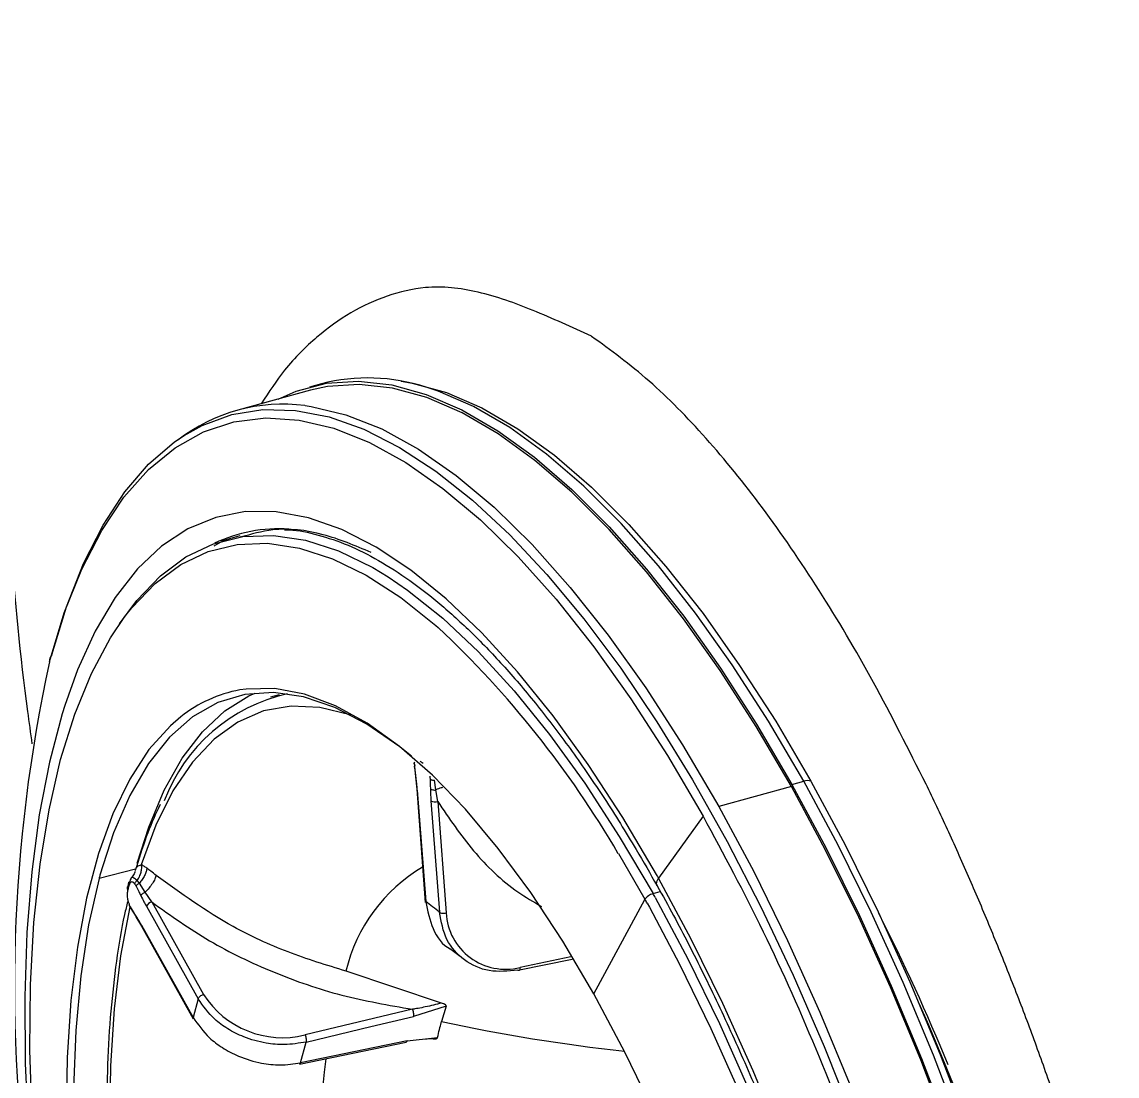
# Model space of a CAD drawing. Extents: x 943 to 1030, y 781 to 934.
# Drawn here: x 994.455 to 996.99, y 842.3 to 844.742 of the extents above; entities that cross this region are included whole.
import ezdxf

# ---------------------------------------------------------------- set-up
doc = ezdxf.new("R2010")
doc.units = 0
doc.header["$MEASUREMENT"] = 0
doc.layers.add('1', color=4, linetype='Continuous')

# ---------------------------------------------------------------- blocks, each defined once
blk = doc.blocks.new('AIRA')
at = {"layer": '1', "color": 3, "linetype": 'Continuous', "lineweight": 25}
for p, q in [((51.9451, 40.7228), (51.7769, 40.6769)), ((51.9705, 40.7379), (51.943, 40.7304)), ((51.7818, 40.3861), (51.7394, 40.3736)), ((51.7223, 40.3624), (51.742, 40.3744)), ((51.8729, 40.0174), (51.8529, 40.0119)), ((52.1853, 39.8596), (52.1857, 39.8518)), ((52.1857, 39.8518), (52.1885, 39.8277)), ((52.1885, 39.828), (52.1913, 39.7995)), ((52.2358, 39.7973), (52.2324, 39.8199)), ((53.0584, 39.8053), (52.8902, 39.7594)), ((53.0597, 39.8101), (53.0872, 39.8176)), ((52.1913, 39.7988), (52.1913, 39.7995)), ((52.1913, 39.7988), (52.211, 39.5369)), ((52.1925, 39.7968), (52.212, 39.5387)), ((52.2398, 39.7708), (52.2358, 39.7973)), ((52.2242, 39.7721), (52.2437, 39.514)), ((52.2398, 39.7708), (52.2592, 39.5127)), ((52.8543, 39.7363), (52.751, 39.5929)), ((52.6579, 39.6498), (52.7195, 39.5441)), ((51.5406, 39.614), (51.4559, 39.5923)), ((51.5241, 39.5812), (51.5216, 39.5717)), ((51.5493, 39.5817), (51.5438, 39.5875)), ((51.5629, 39.5609), (51.5493, 39.5817)), ((51.5779, 39.5379), (51.5629, 39.5609)), ((52.7383, 39.5572), (52.7551, 39.562)), ((51.5257, 39.5296), (51.5293, 39.5229)), ((51.5271, 39.5263), (51.5287, 39.5242)), ((51.5657, 39.5279), (51.6853, 39.3139)), ((51.5779, 39.5379), (51.6975, 39.3239)), ((52.6015, 39.3251), (52.7195, 39.544)), ((52.7245, 39.5352), (52.7297, 39.5258)), ((51.5292, 39.523), (51.5414, 39.5035)), ((51.5412, 39.5037), (51.5542, 39.4819)), ((51.554, 39.4846), (51.6736, 39.2707)), ((51.5542, 39.4817), (51.6739, 39.2677)), ((52.4254, 39.3799), (52.5513, 39.4057)), ((52.5483, 39.4106), (52.4303, 39.3864)), ((52.2489, 39.3039), (52.0275, 39.3778)), ((51.6853, 39.3139), (51.6736, 39.2707)), ((52.2591, 39.2967), (52.1841, 39.273)), ((52.2591, 39.2967), (52.2487, 39.2614)), ((52.1815, 39.2894), (51.9326, 39.23)), ((52.085, 39.2494), (52.1841, 39.273)), ((51.9353, 39.2136), (52.085, 39.2494)), ((52.1687, 39.216), (52.2395, 39.224)), ((52.2043, 39.2201), (52.2267, 39.2214)), ((51.9199, 39.1624), (52.1671, 39.2133)), ((52.1687, 39.216), (51.9222, 39.1652)), ((51.9222, 39.1652), (51.9353, 39.2136))]:
    blk.add_line(p, q, dxfattribs=at)
at = {"layer": '1', "color": 3, "linetype": 'Continuous', "lineweight": 25, "flags": 128}
for points in [[(51.8706, 40.7025), (51.912, 40.7205), (51.9825, 40.739), (52.0565, 40.7439), (52.1336, 40.7354), (52.2133, 40.7133), (52.2953, 40.6778), (52.3791, 40.6292), (52.4642, 40.5676), (52.5503, 40.4934), (52.6368, 40.407), (52.7232, 40.3089), (52.8092, 40.1995), (52.8943, 40.0795), (52.9779, 39.9495), (53.0597, 39.8101)], [(52.1549, 40.744), (52.1805, 40.7397), (52.2599, 40.7177), (52.3417, 40.6824), (52.4252, 40.6339), (52.5101, 40.5725), (52.5958, 40.4986), (52.682, 40.4124), (52.7682, 40.3146), (52.8539, 40.2056), (52.9387, 40.0859), (53.0221, 39.9563), (53.1036, 39.8174)], [(53.0584, 39.8053), (52.9769, 39.9442), (52.8935, 40.0739), (52.8087, 40.1935), (52.723, 40.3026), (52.6368, 40.4004), (52.5505, 40.4866), (52.4648, 40.5605), (52.3799, 40.6219), (52.2963, 40.6704), (52.2146, 40.7058), (52.1351, 40.7278), (52.0582, 40.7363), (51.9845, 40.7314), (51.9451, 40.7228)], [(53.0872, 39.8176), (53.0054, 39.957), (52.9217, 40.087), (52.8367, 40.207), (52.7507, 40.3164), (52.6642, 40.4145), (52.5778, 40.5009), (52.4917, 40.5751), (52.4066, 40.6367), (52.3228, 40.6854), (52.2408, 40.7208), (52.2128, 40.73)], [(51.6527, 40.618), (51.6949, 40.6414), (51.7632, 40.6665), (51.8351, 40.6782), (51.9103, 40.6764), (51.9883, 40.6612), (52.0688, 40.6325), (52.1513, 40.5907), (52.2354, 40.5358), (52.3206, 40.4683), (52.4064, 40.3884), (52.4925, 40.2965), (52.5783, 40.1933), (52.6634, 40.0791), (52.7473, 39.9547), (52.8297, 39.8207), (52.9099, 39.6777), (52.9877, 39.5267), (53.0627, 39.3683), (53.1343, 39.2034), (53.2022, 39.0329)], [(51.9326, 40.6873), (51.9465, 40.6854), (52.0273, 40.6663), (52.1105, 40.6332), (52.1957, 40.5862), (52.2823, 40.5257), (52.3701, 40.4519), (52.4583, 40.3654), (52.5466, 40.2664), (52.6344, 40.1557), (52.7213, 40.0338), (52.8067, 39.9015), (52.8902, 39.7594)], [(51.3408, 40.0941), (51.3753, 40.2072), (51.4158, 40.3087), (51.462, 40.3983), (51.5136, 40.4752), (51.5703, 40.5392), (51.6319, 40.5898), (51.6979, 40.6267), (51.768, 40.6498), (51.8419, 40.6589), (51.9191, 40.654), (51.9991, 40.6351), (52.0816, 40.6022), (52.166, 40.5557), (52.2519, 40.4957), (52.3388, 40.4226), (52.4263, 40.3368), (52.5138, 40.2388), (52.6008, 40.1291), (52.6869, 40.0083), (52.7716, 39.8771), (52.8543, 39.7363)], [(51.3466, 40.1104), (51.3805, 40.2217), (51.4201, 40.322), (51.4651, 40.4107), (51.5154, 40.4874), (51.5707, 40.5516), (51.6306, 40.6031), (51.6527, 40.618)], [(52.7462, 39.6015), (52.668, 39.7336), (52.588, 39.8563), (52.5067, 39.969), (52.4246, 40.0709), (52.3421, 40.1614), (52.2597, 40.24), (52.1779, 40.3063), (52.0972, 40.3599), (52.018, 40.4005), (51.9409, 40.4277), (51.8662, 40.4415), (51.7945, 40.4419), (51.726, 40.4286), (51.6613, 40.402), (51.6007, 40.3621), (51.5445, 40.3091), (51.4931, 40.2433), (51.4468, 40.1652), (51.4059, 40.0752), (51.3764, 39.9927)], [(51.5034, 40.1818), (51.5431, 40.2362), (51.5978, 40.2934), (51.6571, 40.3373), (51.7208, 40.3676), (51.7884, 40.3842), (51.8595, 40.3869), (51.9337, 40.3757), (52.0105, 40.3508), (52.0894, 40.3122), (52.1252, 40.2905)], [(51.5158, 40.1989), (51.5315, 40.219), (51.5859, 40.2758), (51.6449, 40.3194), (51.7082, 40.3496), (51.7753, 40.366), (51.846, 40.3687), (51.9197, 40.3576), (51.9961, 40.3328), (52.0745, 40.2945), (52.1546, 40.2428), (52.2358, 40.1781), (52.2412, 40.1734)], [(52.1252, 40.2905), (52.17, 40.2601), (52.2517, 40.195), (52.3341, 40.1172), (52.4167, 40.0272), (52.4989, 39.9256), (52.5802, 39.8129), (52.6602, 39.6898), (52.7383, 39.5572)], [(51.3007, 39.0373), (51.2958, 39.1951), (51.2973, 39.3463), (51.3052, 39.4901), (51.3195, 39.6254), (51.3401, 39.7515), (51.3668, 39.8676), (51.3995, 39.9731), (51.4381, 40.0671), (51.4821, 40.1493), (51.5158, 40.1989)], [(52.6015, 39.3251), (52.5293, 39.4472), (52.4552, 39.5597), (52.3799, 39.6617), (52.3039, 39.7526), (52.2276, 39.8315), (52.1517, 39.8981), (52.0768, 39.9517), (52.0033, 39.9921), (51.9317, 40.0189), (51.8627, 40.0319), (51.7966, 40.0311), (51.7817, 40.0289)], [(52.179, 39.8756), (52.1521, 39.8971), (52.0761, 39.9496), (52.0017, 39.9882), (51.9294, 40.0127), (51.8598, 40.0227), (51.7935, 40.0183), (51.7309, 39.9996), (51.6725, 39.9665), (51.6188, 39.9194), (51.5701, 39.8587), (51.5268, 39.7848), (51.4893, 39.6982), (51.4579, 39.5997)], [(51.5442, 39.6275), (51.5708, 39.7112), (51.6068, 39.7969), (51.6483, 39.8707), (51.695, 39.9319), (51.7467, 39.9802), (51.8028, 40.0152), (51.8169, 40.0216)], [(51.3764, 39.9927), (51.3706, 39.9739), (51.341, 39.8617), (51.3175, 39.7394), (51.3, 39.6077), (51.2888, 39.4674), (51.2838, 39.3193), (51.2852, 39.1642), (51.2928, 39.003), (51.3067, 38.8368), (51.3268, 38.6664), (51.353, 38.4929), (51.385, 38.3173), (51.4228, 38.1405), (51.4661, 37.9638), (51.5146, 37.788), (51.5681, 37.6142), (51.6262, 37.4434), (51.6886, 37.2767), (51.755, 37.1149), (51.8249, 36.9591), (51.898, 36.8102), (51.9738, 36.669)], [(52.0393, 39.9703), (52.037, 39.9711), (51.9671, 39.9884), (51.9002, 39.9915), (51.8368, 39.9802), (51.7773, 39.9546), (51.7221, 39.9151), (51.6718, 39.8618), (51.6267, 39.7952), (51.5872, 39.7159), (51.5535, 39.6243)], [(51.6453, 39.9668), (51.621, 39.946), (51.5714, 39.8907), (51.5269, 39.8226), (51.4878, 39.7422), (51.4544, 39.65), (51.427, 39.5467), (51.4056, 39.433), (51.3906, 39.3097), (51.3819, 39.1778), (51.3797, 39.0382)], [(53.4239, 38.999), (53.3578, 39.1723), (53.2878, 39.3405), (53.2143, 39.5027), (53.1377, 39.6579), (53.0584, 39.8053)], [(53.0597, 39.8101), (53.1392, 39.6622), (53.2161, 39.5066), (53.2898, 39.344), (53.36, 39.1753), (53.4263, 39.0014)], [(53.4538, 39.0089), (53.3875, 39.1828), (53.3173, 39.3515), (53.2435, 39.5141), (53.1667, 39.6697), (53.0872, 39.8176)], [(53.1036, 39.8174), (53.1829, 39.67), (53.2595, 39.5148), (53.333, 39.3527), (53.403, 39.1846), (53.4691, 39.0112)], [(52.8902, 39.7594), (52.9714, 39.6083), (53.0497, 39.4491), (53.1247, 39.2828), (53.1961, 39.1101), (53.2634, 38.9321), (53.3262, 38.7498), (53.3841, 38.5642), (53.437, 38.3763), (53.4844, 38.1872), (53.5261, 37.998), (53.5618, 37.8096), (53.5915, 37.6232), (53.6148, 37.4398), (53.6317, 37.2604), (53.6421, 37.0861), (53.6458, 36.9177), (53.643, 36.7563), (53.6336, 36.6027), (53.6177, 36.4578), (53.5953, 36.3225), (53.5666, 36.1974)], [(51.4559, 39.5923), (51.4317, 39.4847), (51.4136, 39.3672), (51.4018, 39.2406), (51.3964, 39.106)], [(53.0362, 38.9852), (52.9698, 39.1469), (52.8999, 39.3027), (52.8268, 39.4516), (52.751, 39.5929)], [(51.5271, 39.5263), (51.5056, 39.4132), (51.4905, 39.2901), (51.482, 39.1582), (51.4802, 39.0184), (51.485, 38.8718), (51.4965, 38.7194), (51.5145, 38.5625), (51.5389, 38.4023), (51.5695, 38.24), (51.6061, 38.0768), (51.6484, 37.914)], [(52.7297, 39.5258), (52.7997, 39.3941), (52.872, 39.2452), (52.9411, 39.0895), (53.0066, 38.9278), (53.0679, 38.7612), (53.1248, 38.5906), (53.1769, 38.4173), (53.2238, 38.2421), (53.2654, 38.0662), (53.3012, 37.8907), (53.3312, 37.7166), (53.3551, 37.545), (53.3728, 37.377), (53.3841, 37.2136), (53.389, 37.0558), (53.3876, 36.9046), (53.3796, 36.7608), (53.3653, 36.6255), (53.3448, 36.4994), (53.318, 36.3832), (53.2864, 36.2809)], [(52.7433, 39.5483), (52.8189, 39.4064), (52.8917, 39.2566), (52.9613, 39.0999), (53.0271, 38.9372), (53.0888, 38.7696), (53.1461, 38.598), (53.1985, 38.4236), (53.2457, 38.2473), (53.2875, 38.0704), (53.3236, 37.8938), (53.3537, 37.7186), (53.3778, 37.546), (53.3955, 37.377), (53.4069, 37.2126), (53.4119, 37.0538), (53.4104, 36.9017), (53.4025, 36.7571), (53.3881, 36.6209), (53.3674, 36.494), (53.3405, 36.3772), (53.3075, 36.2711), (53.2688, 36.1765), (53.2558, 36.15)], [(53.1159, 36.616), (53.1409, 36.7278), (53.1594, 36.85), (53.1711, 36.9819), (53.176, 37.1223), (53.1741, 37.2702), (53.1654, 37.4245), (53.1499, 37.584), (53.1278, 37.7475), (53.0993, 37.9137), (53.0644, 38.0814), (53.0236, 38.2493), (52.9771, 38.4161), (52.9253, 38.5806), (52.8686, 38.7415), (52.8074, 38.8975), (52.7421, 39.0476), (52.6733, 39.1905), (52.6015, 39.3251)]]:
    blk.add_lwpolyline(points, dxfattribs=at)
at = {"layer": '1', "color": 3, "linetype": 'Continuous', "lineweight": 25}
for centre, radius, start, end in [((52.0781, 40.3165), 0.4349, 71.9539, 104.3154), ((51.8817, 40.2934), 0.3972, 82.642, 127.8471), ((51.8732, 40.0529), 0.3494, 86.3572, 115.4136), ((50.6542, 38.483), 2.3186, 30.2141, 46.8082), ((51.3648, 40.0948), 0.024, 139.3622, 181.6836), ((54.8464, 39.3377), 3.5863, 167.8243, 188.4343), ((51.9771, 39.6337), 0.3953, 102.3912, 159.4747), ((51.8356, 39.7297), 0.304, 100.2057, 128.7524), ((53.0951, 39.7949), 0.024, 69.2666, 109.293), ((52.194, 39.7991), 0.00274, 186.6722, 237.3854), ((52.2336, 39.7904), 0.0206, 242.9179, 287.5027), ((52.7209, 39.2561), 1.309, 164.7826, 165.114), ((52.3984, 39.2903), 0.3811, 120.525, 166.7237), ((49.2737, 37.6396), 3.9884, 29.323, 29.4657), ((49.3168, 37.6353), 3.9243, 29.1741, 29.323), ((51.5821, 39.5203), 0.0181, 103.4583, 155.2688), ((51.7727, 38.9416), 0.7413, 50.5495, 53.657), ((49.3187, 37.6338), 3.9006, 29.1738, 29.3232), ((52.3966, 39.5197), 0.1375, 182.9148, 284.176), ((48.8894, 37.2999), 4.8992, 22.3258, 26.8295), ((51.5575, 39.4834), 0.0037, 161.3735, 207.501), ((51.8808, 39.4416), 0.2179, 212.7089, 283.7455), ((48.0503, 36.9529), 5.8014, 6.66177, 23.89672), ((53.0899, 43.1076), 3.9372, 257.6644, 263.9103), ((54.1145, 38.9026), 2.1508, 172.7234, 186.0076)]:
    blk.add_arc(centre, radius, start, end, dxfattribs=at)
for points, knots in [([(51.3209, 43.0235), (51.2941, 42.789), (51.2376, 42.2957), (51.2079, 41.5386), (51.2247, 40.7577), (51.2573, 40.2118), (51.2971, 39.9292), (51.3006, 39.9044)], [0, 0, 0, 0, 0.226445, 0.476297, 0.72615, 0.976002, 1, 1, 1, 1]), ([(52.596, 40.848), (52.5731, 40.8584), (52.5274, 40.8792), (52.4614, 40.9079), (52.3966, 40.9326), (52.3335, 40.9512), (52.2713, 40.9619), (52.2006, 40.9625), (52.1225, 40.9437), (52.0382, 40.9059), (51.959, 40.8478), (51.8887, 40.7794), (51.8491, 40.7188), (51.8315, 40.6918)], [0, 0, 0, 0, 0.077551, 0.155102, 0.22851, 0.305649, 0.380563, 0.454793, 0.56819, 0.681618, 0.794308, 0.908507, 1, 1, 1, 1]), ([(53.3701, 39.8106), (53.3299, 39.8907), (53.2495, 40.0508), (53.1224, 40.2645), (52.9926, 40.454), (52.861, 40.616), (52.7284, 40.7513), (52.6403, 40.8153), (52.596, 40.8476)], [0, 0, 0, 0, 0.165809, 0.331754, 0.500109, 0.665346, 0.831311, 1, 1, 1, 1]), ([(52.0857, 40.3473), (52.0485, 40.3629), (51.9698, 40.3959), (51.868, 40.4064), (51.8076, 40.3894), (51.7828, 40.3824)], [0, 0, 0, 0, 0.345954, 0.73119, 1, 1, 1, 1]), ([(51.8849, 40.3995), (51.8888, 40.3995), (51.9137, 40.3999), (51.9626, 40.389), (52.0314, 40.3661), (52.1024, 40.3306), (52.175, 40.284), (52.249, 40.2262), (52.3241, 40.1574), (52.3997, 40.0778), (52.4755, 39.9879), (52.551, 39.8881), (52.6258, 39.7787), (52.6915, 39.6737), (52.7317, 39.6034), (52.748, 39.575)], [0, 0, 0, 0, 0.016277, 0.103412, 0.188925, 0.273308, 0.357105, 0.440677, 0.524217, 0.607806, 0.691493, 0.775294, 0.859204, 0.943211, 1, 1, 1, 1]), ([(52.1866, 39.8565), (52.1862, 39.8571), (52.1854, 39.8582), (52.1851, 39.8603), (52.186, 39.8617), (52.1866, 39.8626)], [0, 0, 0, 0, 0.27723, 0.562127, 1, 1, 1, 1]), ([(52.1869, 39.85), (52.1865, 39.8503), (52.1857, 39.851), (52.1856, 39.8521), (52.1863, 39.8533), (52.1874, 39.8541), (52.188, 39.8545)], [0, 0, 0, 0, 0.245271, 0.5, 0.754729, 1, 1, 1, 1]), ([(52.1869, 39.85), (52.1868, 39.8513), (52.1866, 39.8535), (52.1866, 39.8556), (52.1866, 39.8565)], [0, 0, 0, 0, 0.559751, 1, 1, 1, 1]), ([(52.2061, 39.8584), (52.2048, 39.8594), (52.2025, 39.8612), (52.2002, 39.8629), (52.1991, 39.8637)], [0, 0, 0, 0, 0.56, 1, 1, 1, 1]), ([(52.1897, 39.8259), (52.1891, 39.8304), (52.1882, 39.8385), (52.1873, 39.8465), (52.1869, 39.85)], [0, 0, 0, 0, 0.559999, 1, 1, 1, 1]), ([(52.2213, 39.8295), (52.2215, 39.8282), (52.2218, 39.8259), (52.222, 39.8237), (52.222, 39.8227)], [0, 0, 0, 0, 0.559752, 1, 1, 1, 1]), ([(52.1925, 39.7968), (52.1921, 39.8022), (52.1913, 39.8118), (52.1902, 39.8216), (52.1897, 39.8259)], [0, 0, 0, 0, 0.559967, 1, 1, 1, 1]), ([(52.222, 39.8227), (52.2222, 39.8185), (52.2225, 39.8109), (52.2227, 39.8034), (52.2228, 39.8001)], [0, 0, 0, 0, 0.559999, 1, 1, 1, 1]), ([(52.222, 39.8227), (52.2226, 39.8223), (52.2237, 39.8215), (52.2262, 39.8205), (52.2292, 39.82), (52.2314, 39.8199), (52.2324, 39.8199)], [0, 0, 0, 0, 0.245275, 0.5, 0.754725, 1, 1, 1, 1]), ([(52.2512, 39.8029), (52.25, 39.8027), (52.2451, 39.8019), (52.2399, 39.7993), (52.2358, 39.7973)], [0, 0, 0, 0, 0.23113, 1, 1, 1, 1]), ([(53.692, 39.0162), (53.678, 39.0568), (53.6501, 39.1371), (53.6071, 39.2561), (53.5622, 39.3721), (53.516, 39.4864), (53.4685, 39.5977), (53.42, 39.7064), (53.3868, 39.7761), (53.3702, 39.8109)], [0, 0, 0, 0, 0.143815, 0.284974, 0.428655, 0.57107, 0.714051, 0.857588, 1, 1, 1, 1]), ([(52.2228, 39.8001), (52.223, 39.795), (52.2233, 39.7858), (52.2239, 39.7763), (52.2242, 39.7721)], [0, 0, 0, 0, 0.559967, 1, 1, 1, 1]), ([(52.2228, 39.8001), (52.2235, 39.7996), (52.2248, 39.7985), (52.2282, 39.7975), (52.232, 39.797), (52.2346, 39.7972), (52.2358, 39.7973)], [0, 0, 0, 0, 0.243098, 0.5, 0.756902, 1, 1, 1, 1]), ([(51.5972, 39.7634), (51.5873, 39.7422), (51.5669, 39.6984), (51.5509, 39.6463), (51.5427, 39.6193)], [0, 0, 0, 0, 0.483023, 1, 1, 1, 1]), ([(52.2398, 39.7708), (52.2662, 39.7317), (52.319, 39.6533), (52.4026, 39.5727), (52.4616, 39.5383), (52.4802, 39.5275)], [0, 0, 0, 0, 0.406795, 0.813618, 1, 1, 1, 1]), ([(51.5391, 39.6084), (51.5387, 39.6072), (51.538, 39.605), (51.5353, 39.5994), (51.5317, 39.5951), (51.5293, 39.5923)], [0, 0, 0, 0, 0.255767, 0.504348, 1, 1, 1, 1]), ([(51.5398, 39.6107), (51.5409, 39.6144), (51.5429, 39.6212), (51.5502, 39.6233), (51.5535, 39.6243)], [0, 0, 0, 0, 0.547637, 1, 1, 1, 1]), ([(51.5535, 39.6243), (51.5537, 39.6215), (51.5542, 39.6159), (51.5525, 39.6062), (51.5492, 39.5964), (51.5456, 39.5904), (51.5438, 39.5875)], [0, 0, 0, 0, 0.241789, 0.494703, 0.750405, 1, 1, 1, 1]), ([(51.5666, 39.6157), (51.5662, 39.6133), (51.5652, 39.6082), (51.5614, 39.5993), (51.556, 39.5901), (51.5515, 39.5845), (51.5493, 39.5817)], [0, 0, 0, 0, 0.240843, 0.493894, 0.750171, 1, 1, 1, 1]), ([(51.5667, 39.6161), (51.5642, 39.6179), (51.5598, 39.6211), (51.5554, 39.6233), (51.5535, 39.6243)], [0, 0, 0, 0, 0.558793, 1, 1, 1, 1]), ([(51.5881, 39.5995), (51.5872, 39.5968), (51.5855, 39.5913), (51.5797, 39.581), (51.5719, 39.5702), (51.5658, 39.564), (51.5629, 39.5609)], [0, 0, 0, 0, 0.233457, 0.486601, 0.747002, 1, 1, 1, 1]), ([(51.5667, 39.6161), (51.5667, 39.6161), (51.5667, 39.6159), (51.5666, 39.6158), (51.5666, 39.6157)], [0, 0, 0, 0, 0.55936, 1, 1, 1, 1]), ([(51.5881, 39.5995), (51.5841, 39.6027), (51.5769, 39.6084), (51.5698, 39.6138), (51.5667, 39.6161)], [0, 0, 0, 0, 0.559307, 1, 1, 1, 1]), ([(52.0275, 39.3778), (51.9824, 39.3916), (51.8921, 39.4193), (51.7399, 39.4895), (51.6456, 39.5578), (51.5881, 39.5995)], [0, 0, 0, 0, 0.2801624, 0.5603199, 1, 1, 1, 1]), ([(51.5225, 39.566), (51.5221, 39.5669), (51.5213, 39.5687), (51.5214, 39.5715), (51.5224, 39.5742), (51.5238, 39.5755), (51.5245, 39.5761)], [0, 0, 0, 0, 0.244354, 0.500001, 0.755647, 1, 1, 1, 1]), ([(51.5245, 39.5761), (51.5237, 39.5735), (51.5229, 39.5706), (51.5225, 39.5665), (51.5225, 39.5661)], [0, 0, 0, 0, 0.90114, 1, 1, 1, 1]), ([(51.525, 39.5755), (51.5246, 39.5737), (51.5237, 39.5706), (51.5229, 39.5674), (51.5225, 39.566)], [0, 0, 0, 0, 0.56, 1, 1, 1, 1]), ([(51.525, 39.5755), (51.5246, 39.5763), (51.5238, 39.5782), (51.5239, 39.581), (51.5249, 39.5836), (51.5264, 39.5849), (51.5271, 39.5856)], [0, 0, 0, 0, 0.244354, 0.5, 0.755646, 1, 1, 1, 1]), ([(51.5387, 39.5794), (51.5378, 39.5805), (51.5359, 39.5829), (51.5329, 39.5845), (51.5298, 39.5843), (51.527, 39.5814), (51.5257, 39.5775), (51.525, 39.5755)], [0, 0, 0, 0, 0.149355, 0.312216, 0.493861, 0.732158, 1, 1, 1, 1]), ([(51.5438, 39.5875), (51.5412, 39.5896), (51.536, 39.5939), (51.5319, 39.5955), (51.5291, 39.5926), (51.5277, 39.5879), (51.5271, 39.5856)], [0, 0, 0, 0, 0.2690594, 0.5270824, 0.7711201, 1, 1, 1, 1]), ([(51.5387, 39.5794), (51.5388, 39.58), (51.5391, 39.5814), (51.5402, 39.5836), (51.5418, 39.5857), (51.5432, 39.5869), (51.5438, 39.5875)], [0, 0, 0, 0, 0.246536, 0.5, 0.753464, 1, 1, 1, 1]), ([(51.5387, 39.5794), (51.5392, 39.5785), (51.5403, 39.577), (51.5412, 39.5752), (51.5416, 39.5744)], [0, 0, 0, 0, 0.559784, 1, 1, 1, 1]), ([(51.5416, 39.5744), (51.5419, 39.575), (51.5425, 39.5762), (51.5442, 39.5782), (51.5465, 39.5801), (51.5484, 39.5811), (51.5493, 39.5817)], [0, 0, 0, 0, 0.2453657, 0.4999999, 0.7546342, 1, 1, 1, 1]), ([(51.5416, 39.5744), (51.5437, 39.5703), (51.5474, 39.5631), (51.551, 39.5558), (51.5526, 39.5526)], [0, 0, 0, 0, 0.5599989, 1, 1, 1, 1]), ([(52.7482, 39.5751), (52.7479, 39.5755), (52.7466, 39.5771), (52.7464, 39.5811), (52.7474, 39.5867), (52.7498, 39.5908), (52.751, 39.5929)], [0, 0, 0, 0, 0.093682, 0.395788, 0.697894, 1, 1, 1, 1]), ([(52.748, 39.575), (52.7605, 39.5524), (52.7968, 39.4868), (52.8554, 39.3726), (52.9225, 39.2308), (52.9867, 39.083), (53.0477, 38.9301), (53.1052, 38.7729), (53.1587, 38.6123), (53.2082, 38.4492), (53.2532, 38.2843), (53.2935, 38.1187), (53.3289, 37.9531), (53.3593, 37.7885), (53.3844, 37.6258), (53.4042, 37.4659), (53.4185, 37.3095), (53.4272, 37.1577), (53.4304, 37.0111), (53.4281, 36.8706), (53.4202, 36.737), (53.4069, 36.611), (53.3882, 36.4933), (53.3644, 36.3845), (53.3356, 36.2854), (53.3021, 36.1963), (53.2642, 36.1178), (53.2224, 36.05), (53.1766, 35.994), (53.1392, 35.9571), (53.1162, 35.9426), (53.1105, 35.9391)], [0, 0, 0, 0, 0.018921, 0.054862, 0.090826, 0.126809, 0.162807, 0.198817, 0.234835, 0.270858, 0.306885, 0.342912, 0.378937, 0.414956, 0.450968, 0.486968, 0.522955, 0.558924, 0.594871, 0.630791, 0.666679, 0.702527, 0.738331, 0.774083, 0.809781, 0.845428, 0.881042, 0.916657, 0.952343, 0.988241, 1, 1, 1, 1]), ([(51.5225, 39.566), (51.5219, 39.563), (51.5207, 39.5575), (51.5212, 39.5474), (51.5231, 39.5385), (51.525, 39.5339), (51.5258, 39.5317)], [0, 0, 0, 0, 0.333668, 0.622821, 0.821753, 1, 1, 1, 1]), ([(51.5526, 39.5526), (51.553, 39.5533), (51.5537, 39.5548), (51.5562, 39.5571), (51.5593, 39.5593), (51.5617, 39.5604), (51.5629, 39.5609)], [0, 0, 0, 0, 0.243098, 0.5, 0.756902, 1, 1, 1, 1]), ([(51.5526, 39.5526), (51.555, 39.5479), (51.5593, 39.5394), (51.5637, 39.5314), (51.5657, 39.5279)], [0, 0, 0, 0, 0.559967, 1, 1, 1, 1]), ([(51.5221, 39.5388), (51.5196, 39.529), (51.5089, 39.4863), (51.4955, 39.4019), (51.4821, 39.2864), (51.4747, 39.1629), (51.473, 39.0331), (51.477, 38.8975), (51.4865, 38.7572), (51.5021, 38.6127), (51.5156, 38.5088), (51.5254, 38.453), (51.5264, 38.4469)], [0, 0, 0, 0, 0.035943, 0.154944, 0.273844, 0.392646, 0.511362, 0.630008, 0.748597, 0.867139, 0.985647, 1, 1, 1, 1]), ([(51.5258, 39.5317), (51.5256, 39.5313), (51.5253, 39.5304), (51.5256, 39.5299), (51.5258, 39.5296)], [0, 0, 0, 0, 0.584252, 1, 1, 1, 1]), ([(51.5287, 39.5264), (51.5281, 39.5273), (51.5271, 39.529), (51.5262, 39.5309), (51.5258, 39.5317)], [0, 0, 0, 0, 0.559785, 1, 1, 1, 1]), ([(51.5287, 39.5264), (51.5286, 39.5257), (51.5285, 39.5243), (51.5293, 39.5227), (51.5307, 39.5214), (51.5322, 39.5211), (51.5329, 39.521)], [0, 0, 0, 0, 0.245366, 0.5, 0.754634, 1, 1, 1, 1]), ([(51.5404, 39.5074), (51.5382, 39.5109), (51.5343, 39.5172), (51.5304, 39.5236), (51.5287, 39.5264)], [0, 0, 0, 0, 0.559999, 1, 1, 1, 1]), ([(51.5779, 39.5379), (51.6214, 39.5068), (51.7086, 39.4447), (51.8581, 39.3731), (52.0164, 39.318), (52.1264, 39.299), (52.1815, 39.2895)], [0, 0, 0, 0, 0.249991, 0.5, 0.750009, 1, 1, 1, 1]), ([(52.212, 39.5387), (52.2164, 39.5174), (52.2253, 39.4748), (52.2504, 39.4374), (52.2694, 39.4293), (52.2697, 39.4292)], [0, 0, 0, 0, 0.495793, 0.993259, 1, 1, 1, 1]), ([(51.554, 39.4846), (51.5515, 39.489), (51.547, 39.4968), (51.5425, 39.5042), (51.5404, 39.5074)], [0, 0, 0, 0, 0.5599672, 1, 1, 1, 1]), ([(52.4254, 39.3798), (52.4028, 39.3777), (52.3575, 39.3734), (52.2991, 39.4006), (52.2562, 39.4483), (52.2479, 39.4921), (52.2437, 39.514)], [0, 0, 0, 0, 0.249606, 0.500027, 0.750012, 1, 1, 1, 1]), ([(52.2677, 39.4304), (52.2755, 39.4246), (52.2853, 39.4173), (52.2957, 39.4087), (52.2979, 39.4069)], [0, 0, 0, 0, 0.793261, 1, 1, 1, 1]), ([(51.9353, 39.2136), (51.9186, 39.2108), (51.8884, 39.2058), (51.8387, 39.2103), (51.7936, 39.2228), (51.7539, 39.243), (51.715, 39.2713), (51.6968, 39.2974), (51.6853, 39.3139)], [0, 0, 0, 0, 0.176851, 0.3202956, 0.5001549, 0.6424744, 0.7733684, 1, 1, 1, 1]), ([(52.2489, 39.3039), (52.2363, 39.3007), (52.2181, 39.2961), (52.1975, 39.2921), (52.1885, 39.2906), (52.1846, 39.2899), (52.1828, 39.2897), (52.1821, 39.2895), (52.1817, 39.2895), (52.1816, 39.2895), (52.1815, 39.2895), (52.1815, 39.2895)], [0, 0, 0, 0, 0.56057, 0.806866, 0.915075, 0.962645, 0.983566, 0.992769, 0.996819, 0.9986, 1, 1, 1, 1]), ([(52.2591, 39.2967), (52.2592, 39.2971), (52.2593, 39.2978), (52.2588, 39.2989), (52.2579, 39.2999), (52.2561, 39.3012), (52.2531, 39.3026), (52.2504, 39.3034), (52.2489, 39.3039)], [0, 0, 0, 0, 0.112616, 0.225886, 0.332759, 0.451205, 0.700769, 1, 1, 1, 1]), ([(51.6736, 39.2707), (51.685, 39.2542), (51.7031, 39.2282), (51.7417, 39.1993), (51.782, 39.1779), (51.828, 39.1642), (51.8774, 39.1589), (51.9066, 39.163), (51.9222, 39.1652)], [0, 0, 0, 0, 0.2246882, 0.3560715, 0.4998592, 0.6868134, 0.8326299, 1, 1, 1, 1]), ([(52.2395, 39.224), (52.2409, 39.2303), (52.2423, 39.2366), (52.2438, 39.2427), (52.2438, 39.2427), (52.2438, 39.2427), (52.2439, 39.2429), (52.244, 39.2433), (52.2444, 39.2448), (52.2459, 39.251), (52.2475, 39.2568), (52.2487, 39.2614)], [0, 0, 0, 0, 0.4930992, 0.4931826, 0.493327, 0.4937989, 0.4954755, 0.5017592, 0.5260488, 0.6215167, 1, 1, 1, 1]), ([(52.2267, 39.2214), (52.2285, 39.2212), (52.2318, 39.2207), (52.236, 39.2211), (52.2387, 39.2223), (52.2393, 39.2235), (52.2395, 39.224)], [0, 0, 0, 0, 0.353573, 0.637204, 0.821653, 1, 1, 1, 1]), ([(52.1687, 39.216), (52.1685, 39.2155), (52.1682, 39.2146), (52.1675, 39.2137), (52.167, 39.2133), (52.1666, 39.2133), (52.1666, 39.2133)], [0, 0, 0, 0, 0.3159876, 0.6319752, 0.9479629, 1, 1, 1, 1]), ([(51.9222, 39.1652), (51.9219, 39.1643), (51.9214, 39.1628), (51.9204, 39.1627), (51.9201, 39.1627)], [0, 0, 0, 0, 0.63317, 1, 1, 1, 1])]:
    blk.add_open_spline(points, degree=3, knots=knots, dxfattribs=at)
for points in [[(52.8543, 39.7363), (52.9013, 39.6488), (52.9952, 39.474), (53.1245, 39.1817), (53.2424, 38.8738), (53.3464, 38.5529), (53.4348, 38.2253), (53.506, 37.8964), (53.5589, 37.5718), (53.5924, 37.2572), (53.6063, 36.9576), (53.5996, 36.6791), (53.5744, 36.4234), (53.5412, 36.2786), (53.5246, 36.2062)], [(52.7383, 39.5572), (52.7364, 39.5565), (52.7327, 39.5553), (52.7273, 39.552), (52.7225, 39.5482), (52.7205, 39.5454), (52.7195, 39.5441)], [(52.2437, 39.514), (52.2445, 39.5135), (52.2462, 39.5126), (52.2503, 39.5119), (52.2549, 39.5118), (52.2578, 39.5124), (52.2592, 39.5127)], [(52.4303, 39.3864), (52.4302, 39.385), (52.4301, 39.3822), (52.429, 39.3796), (52.4274, 39.3786), (52.426, 39.3794), (52.4254, 39.3799)], [(51.6853, 39.3139), (51.6857, 39.3149), (51.6865, 39.3168), (51.6895, 39.3198), (51.6934, 39.3224), (51.6961, 39.3234), (51.6975, 39.3239)], [(52.1841, 39.273), (52.1842, 39.2735), (52.1845, 39.2745), (52.1845, 39.2764), (52.1844, 39.2785), (52.1841, 39.2808), (52.1837, 39.2831), (52.1831, 39.2854), (52.1823, 39.2875), (52.1817, 39.2888), (52.1815, 39.2894)], [(51.9326, 39.23), (51.9332, 39.2287), (51.9343, 39.2261), (51.9354, 39.2213), (51.9358, 39.2168), (51.9355, 39.2147), (51.9353, 39.2136)]]:
    blk.add_open_spline(points, degree=3, dxfattribs=at)

msp = doc.modelspace()

# ---------------------------------------------------------------- block references
at = {"layer": '1'}
msp.add_blockref('AIRA', (943.1775, 803.1658), dxfattribs=at)

doc.saveas('drawing.dxf')
